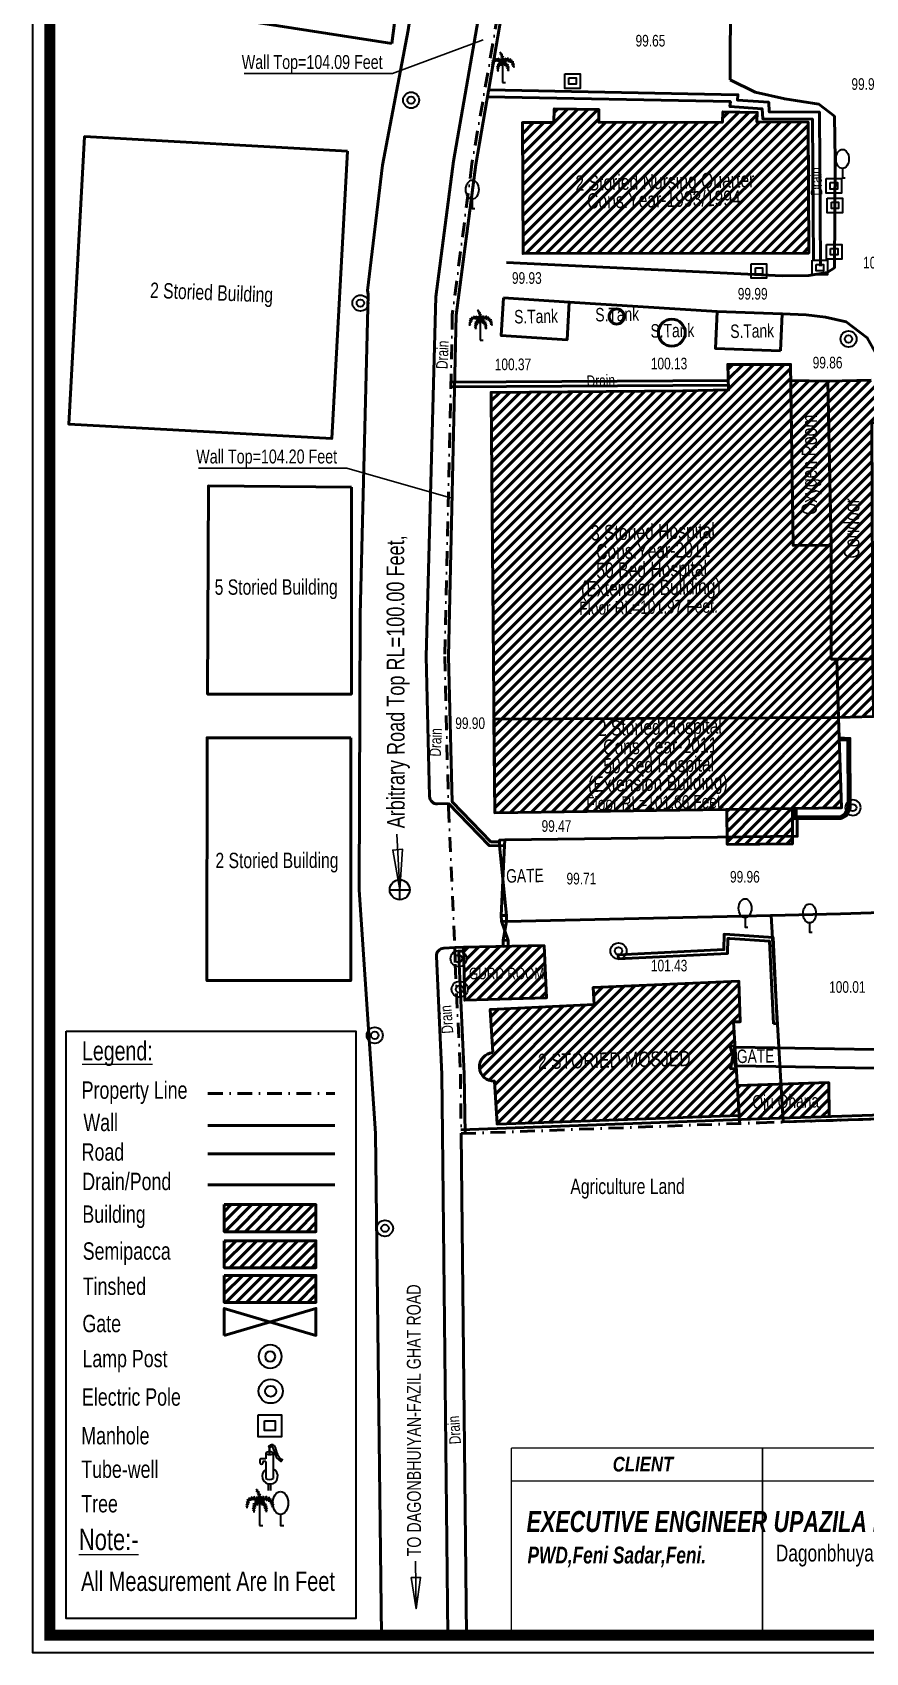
# Model space of a CAD drawing. Header units: inches. Extents: x 2762 to 13259, y 2807 to 10014.
# Drawn here: x 2762 to 4916, y 2807 to 6995 of the extents above; entities that cross this region are included whole.
import ezdxf

# ---------------------------------------------------------------- set-up
doc = ezdxf.new("R2010")
doc.units = ezdxf.units.IN
doc.header["$MEASUREMENT"] = 0
doc.linetypes.add('DASHDOT', pattern=[25.4, 12.7, -6.35, 0, -6.35])
for name, color, linetype, lineweight in [('BUILDING', 211, 'Continuous', 50), ('DRAIN_TANK', 150, 'Continuous', 50), ('EP', 1, 'Continuous', 35), ('Frame_1', 6, 'Continuous', 35), ('Frame_2', 5, 'Continuous', 50), ('Frame_3', 34, 'Continuous', 35), ('Frame_4', 12, 'Continuous', 35), ('GATE', 40, 'Continuous', 50), ('LAMP POST', 210, 'Continuous', 35), ('MANHOLE', 11, 'Continuous', 35), ('PROPERTY LINE', 10, 'Continuous', 50), ('ROAD', 92, 'Continuous', 50), ('SEMI PUCCA', 61, 'Continuous', 50), ('TEXT', 7, 'Continuous', 15), ('TINSHED', 132, 'Continuous', 50), ('TREE', 106, 'Continuous', 35), ('TUBWELP12', 13, 'Continuous', 35), ('WALL', 46, 'Continuous', 50)]:
    doc.layers.add(name, color=color, linetype=linetype, lineweight=lineweight)
doc.layers.add('MSPOINT', color=7, linetype='Continuous')
doc.layers.add('NORT', color=7, linetype='Continuous')
doc.styles.add('MONOTEXT', font='txt')
doc.styles.add('New Text Style', font='swissci.ttf')
doc.styles.add('ROMAN_SIMPLEX', font='swisscli.ttf')

# ---------------------------------------------------------------- blocks, each defined once
blk = doc.blocks.new('A$C0C8E30DC')
at = {"layer": 'TREE'}
blk.add_lwpolyline([(44.3, 64.6), (44.3, 0), (62.8, 0)], dxfattribs=at)
blk.add_ellipse((44.3, 130.5), major_axis=(0, 66), ratio=0.672742, dxfattribs=at)
blk = doc.blocks.new('A$C01564FFC')
at = {"layer": 'TREE'}
for p, q in [((61, 218), (71, 216)), ((80, 204), (62, 228)), ((67, 206), (80, 204)), ((71, 216), (71, 225)), ((80, 204), (82, 214)), ((85, 174), (80, 204)), ((0, 129), (7, 138)), ((1, 144), (12, 151)), ((1, 116), (5, 123)), ((3, 159), (17, 164)), ((7, 138), (3, 109)), ((5, 123), (8, 115)), ((17, 164), (7, 138)), ((7, 138), (13, 128)), ((12, 151), (17, 138)), ((14, 173), (29, 168)), ((41, 173), (17, 164)), ((17, 164), (20, 152)), ((29, 168), (27, 155)), ((29, 180), (41, 173)), ((41, 173), (35, 158)), ((66, 167), (41, 173)), ((41, 118), (53, 126)), ((42, 136), (58, 138)), ((42, 103), (48, 113)), ((54, 170), (45, 156)), ((47, 184), (54, 170)), ((58, 138), (48, 113)), ((48, 113), (55, 103)), ((48, 113), (48, 82)), ((52, 150), (71, 143)), ((53, 126), (59, 113)), ((66, 167), (54, 156)), ((83, 147), (58, 138)), ((58, 138), (63, 124)), ((61, 153), (75, 157)), ((66, 181), (66, 167)), ((83, 147), (66, 167)), ((68, 153), (83, 147)), ((71, 143), (68, 126)), ((71, 196), (83, 189)), ((73, 181), (85, 174)), ((75, 157), (78, 173)), ((75, 170), (84, 161)), ((75, 151), (83, 147)), ((83, 147), (78, 131)), ((83, 147), (80, 157)), ((83, 189), (90, 200)), ((83, 147), (85, 174)), ((83, 147), (102, 167)), ((88, 159), (83, 147)), ((83, 147), (104, 153)), ((83, 147), (98, 152)), ((83, 147), (83, 0)), ((83, 147), (111, 137)), ((89, 130), (83, 147)), ((84, 161), (95, 170)), ((85, 174), (94, 185)), ((93, 179), (93, 157)), ((93, 157), (112, 153)), ((97, 142), (119, 146)), ((105, 125), (97, 142)), ((102, 167), (110, 186)), ((102, 167), (131, 171)), ((116, 154), (102, 167)), ((106, 123), (111, 137)), ((111, 137), (128, 132)), ((111, 137), (124, 112)), ((114, 113), (118, 125)), ((129, 184), (116, 169)), ((116, 169), (132, 155)), ((117, 103), (124, 112)), ((118, 125), (131, 118)), ((124, 112), (133, 105)), ((124, 112), (126, 84)), ((131, 171), (148, 177)), ((131, 171), (154, 157)), ((136, 155), (131, 171)), ((142, 164), (158, 164)), ((144, 148), (142, 164)), ((148, 145), (154, 157)), ((154, 157), (168, 154)), ((154, 157), (164, 136)), ((155, 135), (159, 146)), ((159, 146), (172, 141)), ((159, 126), (164, 136)), ((164, 136), (173, 129)), ((164, 136), (169, 111)), ((164, 115), (166, 123)), ((166, 123), (172, 116)), ((44, 90), (48, 97)), ((48, 97), (52, 89)), ((83, 0), (105, 0)), ((121, 89), (125, 98)), ((125, 98), (129, 89))]:
    blk.add_line(p, q, dxfattribs=at)
blk = doc.blocks.new('A$C523241F9')
at = {"layer": 'EP'}
for radius in [66.6, 30.6]:
    blk.add_circle((66.6, 66.6), radius, dxfattribs=at)
blk = doc.blocks.new('A$C69525F90')
at = {"layer": 'MANHOLE'}
for points in [[(0, 115), (121.4, 115), (121.4, 0), (0, 0)], [(32.2, 82.8), (89.2, 82.8), (89.2, 32.2), (32.2, 32.2)]]:
    blk.add_lwpolyline(points, close=True, dxfattribs=at)
blk = doc.blocks.new('A$C43797EEB')
at = {"layer": 'LAMP POST'}
for major_axis in [(-45.5, 45.5), (-20, 20)]:
    blk.add_ellipse((64, 64.3), major_axis=major_axis, ratio=1, start_param=3.926991, end_param=10.210176, dxfattribs=at)
blk = doc.blocks.new('A$C36661D52')
at = {"layer": 'TUBWELP12'}
for p, q in [((2.91, 18.4), (2.91, 15.57)), ((4.74, 17.63), (4.74, 21.24)), ((4.74, 17.63), (4.87, 17.63)), ((4.87, 17.63), (4.87, 21.19)), ((6.57, 18.4), (6.57, 5.89)), ((2.91, 15.57), (0.31, 15.57)), ((2.91, 14.25), (1.51, 14.25)), ((1.51, 14.25), (1.51, 13.4)), ((2.91, 14.25), (2.91, 5.89)), ((4.08, 3.27), (4.08, 0)), ((5.23, 3.19), (5.23, 0))]:
    blk.add_line(p, q, dxfattribs=at)
for points in [[(2.91, 18.4, -0.20171), (4.74, 19.17, -0.20171)], [(2.91, 18.4, 0.20171), (4.74, 17.63, 0.20171)], [(4.87, 19.17, -0.188588), (6.57, 18.4)], [(4.87, 17.63, 0.188588), (6.57, 18.4)], [(4.88, 22.04, -0.471821), (6.76, 22.3, -0.153), (7.49, 21.04, 0.080075), (9.25, 16.61, 0.193066), (11.1, 15.19), (10.51, 14.19), (8.37, 16.04), (7.3, 18.71), (6.42, 21.35, 0.466022), (5.23, 21.82)], [(0.31, 15.57, 0.260559), (0, 14.77), (0, 13.41)], [(0, 13.41, 0.691907), (1.51, 13.4, 0.220432)]]:
    blk.add_lwpolyline(points, format="xyb", dxfattribs=at)
blk.add_circle((4.89, 21.61), 0.429, dxfattribs=at)
for centre, radius, start, end in [((4.93, 7.03), 3.85, 121.72308, 64.82281), ((4.74, 9.44), 3.99, 242.67603, 297.32397)]:
    blk.add_arc(centre, radius, start, end, dxfattribs=at)

msp = doc.modelspace()

# ---------------------------------------------------------------- hatches: boundary and pattern name
at = {"layer": 'BUILDING'}
h = msp.add_hatch(dxfattribs=at)
h.set_pattern_fill('ANSI31', color=256, scale=150, style=0)
h.paths.add_polyline_path([(4766.9, 6763.3), (4634.8, 6763.6), (4635.4, 6788.3), (4546.8, 6789.9), (4545.5, 6762.8), (4226.2, 6762.4), (4226.3, 6795.7), (4110.5, 6797.9), (4109.6, 6762.2), (4028.4, 6762.1), (4029.9, 6423.5), (4768.4, 6424.7)])
h.paths.add_polyline_path([(4152.3, 6562.7), (4661.9, 6573), (4660.4, 6648.8), (4150.8, 6638.5)], flags=24)
h.paths.add_polyline_path([(4185, 6523), (4629.1, 6531.9), (4627.7, 6600), (4183.6, 6591)], flags=24)
h = msp.add_hatch(dxfattribs=at)
h.set_pattern_fill('ANSI31', color=256, scale=150, style=0)
h.paths.add_polyline_path([(4728.1, 5669), (4721.8, 6137.1), (4559.1, 6136.9), (4561.5, 6071.2), (4443.1, 6068.9), (3947.4, 6064.6), (3947.7, 6049), (3954.9, 5220.2), (4845.2, 5224.7), (4840.9, 5375.3), (4826.7, 5375.4), (4826.4, 5669.6)])
h.paths.add_polyline_path([(3954.9, 5220.2), (3957, 4978.3), (4853.5, 4991), (4845.2, 5224.7)])
h.paths.add_polyline_path([(4726.5, 4917), (4726.9, 4989.2), (4557.2, 4986.8), (4557.7, 4914.9)])
h.paths.add_polyline_path([(4726.4, 4897.5), (4726.5, 4917), (4557.7, 4914.9), (4557.8, 4896.2)])
h.paths.add_polyline_path([(4166.5, 5479.3), (4573.9, 5486.7), (4573, 5540.2), (4165.6, 5532.8)], flags=24)
h.paths.add_polyline_path([(4193.7, 5658.7), (4556, 5666), (4554.5, 5741.8), (4192.2, 5734.5)], flags=24)
h.paths.add_polyline_path([(4209.2, 5621.7), (4536.9, 5628.3), (4535.6, 5690.2), (4208, 5683.6)], flags=24)
h.paths.add_polyline_path([(4168.5, 5514), (4570.6, 5522.2), (4569.1, 5596.7), (4167, 5588.6)], flags=24)
h.paths.add_polyline_path([(4207.8, 5561.7), (4533.5, 5568.3), (4532, 5642.9), (4206.3, 5636.3)], flags=24)
h.paths.add_polyline_path([(4184.5, 4974.2), (4591.9, 4981.6), (4590.9, 5035.1), (4183.5, 5027.7)], flags=9)
h.paths.add_polyline_path([(4210.3, 5153.6), (4573.9, 5160.9), (4572.4, 5236.7), (4208.8, 5229.4)], flags=9)
h.paths.add_polyline_path([(4227.2, 5116.6), (4554.8, 5123.2), (4553.6, 5185.1), (4225.9, 5178.5)], flags=24)
h.paths.add_polyline_path([(4186.4, 5009), (4588.6, 5017.1), (4587.1, 5091.6), (4184.9, 5083.5)], flags=24)
h.paths.add_polyline_path([(4225.7, 5056.7), (4551.4, 5063.3), (4549.9, 5137.8), (4224.2, 5131.2)], flags=24)
h = msp.add_hatch(dxfattribs=at)
h.set_pattern_fill('ANSI31', color=256, scale=150, style=0)
h.paths.add_polyline_path([(4817.6, 6094), (4722.4, 6095.7), (4728.1, 5669), (4826.4, 5669.6)])
h.paths.add_polyline_path([(4812.5, 5735.2), (4812.5, 6025.1), (4736.6, 6025.1), (4736.6, 5735.2)], flags=24)
h = msp.add_hatch(dxfattribs=at)
h.set_pattern_fill('ANSI31', color=256, scale=150, style=0)
h.paths.add_polyline_path([(5506.9, 6112.6), (4951.9, 6096.7), (4952.4, 6093.2), (4953.1, 5986.3), (5369.5, 5998.6), (5512.1, 6003.6)])
h.paths.add_polyline_path([(4931.7, 5985.6), (4953.1, 5986.3), (4952.4, 6093.2), (4951.9, 6096.7), (4929.9, 6096), (4817.6, 6094), (4826.4, 5669.6), (4826.7, 5375.4), (4840.9, 5375.3), (4934.6, 5376.4)])
h.paths.add_polyline_path([(4934.6, 5376.4), (4840.9, 5375.3), (4845.2, 5224.7), (4935.9, 5227.3)])
h.paths.add_polyline_path([(5169, 6025.8), (5309.6, 6025.8), (5309.6, 6072.7), (5169, 6072.7)], flags=24)
h.paths.add_polyline_path([(4910.6, 5625), (4910.6, 5810.5), (4848.7, 5810.5), (4848.7, 5625)], flags=24)
h = msp.add_hatch(dxfattribs=at)
h.set_pattern_fill('ANSI31', color=256, scale=150, style=0)
h.paths.add_polyline_path([(4084.4, 4634.8), (3875.9, 4630.6), (3876.2, 4617.3, -0.228217), (3884, 4601.1, -0.215239), (3877, 4585.5), (3878.2, 4539, -0.243779), (3887, 4522, -0.230713), (3879, 4505.6), (3879.3, 4493.6), (4090.8, 4500)])
h.paths.add_polyline_path([(3882.5, 4539.2), (4090.2, 4539.2), (4090.2, 4586.2), (3882.5, 4586.2)], flags=24)
h = msp.add_hatch(dxfattribs=at)
h.set_pattern_fill('ANSI31', color=256, scale=150, style=0)
h.paths.add_polyline_path([(4565.7, 4374.6), (4577.9, 4376), (4574.2, 4437.6), (4591.4, 4438.1), (4588, 4542.5), (4211, 4526.3), (4213.8, 4482.3), (3945.1, 4469.7), (3951.8, 4358.2, 1), (3956.2, 4284.8), (3962.8, 4173.3), (4588.8, 4195.7), (4581.5, 4317), (4566.5, 4316.6), (4572.6, 4348.4)])
h.paths.add_polyline_path([(4057.5, 4304.1), (4470.1, 4312.4), (4468.8, 4374.4), (4056.2, 4366)], flags=24)
h = msp.add_hatch(dxfattribs=at)
h.set_pattern_fill('ANSI31', color=256, scale=150, style=0)
h.paths.add_polyline_path([(3494.7, 3965.2), (3257.6, 3965.2), (3257.6, 3895.3), (3494.7, 3895.3)])
at = {"layer": 'SEMI PUCCA'}
h = msp.add_hatch(dxfattribs=at)
h.set_pattern_fill('ANSI31', color=256, scale=150, style=0)
h.paths.add_polyline_path([(3494.7, 3802.1), (3494.7, 3872), (3257.6, 3872), (3257.6, 3802.1)])
at = {"layer": 'TINSHED'}
h = msp.add_hatch(dxfattribs=at)
h.set_pattern_fill('ANSI31', color=256, scale=150, style=0)
h.paths.add_polyline_path([(4697, 4277), (4702.1, 4188.9), (4821.8, 4192.7), (4820.1, 4280.8)])
h.paths.add_polyline_path([(4697, 4277), (4584.1, 4273.5), (4588.8, 4195.7), (4588.7, 4195.7), (4589.4, 4185.1), (4641.1, 4187), (4702.1, 4188.9)])
h.paths.add_polyline_path([(4612.2, 4193), (4806.1, 4196.5), (4804.9, 4263.3), (4611, 4259.8)], flags=9)
h = msp.add_hatch(dxfattribs=at)
h.set_pattern_fill('ANSI31', color=256, scale=150, style=0)
h.paths.add_polyline_path([(3257.6, 3782.5), (3257.6, 3712.6), (3494.7, 3712.6), (3494.7, 3782.5)])

# ---------------------------------------------------------------- linework, layer by layer
at = {"layer": 'BUILDING'}
for points in [[(3691.1, 6966.1), (2925.9, 7085.9), (2984.5, 7540.5), (3749.6, 7420.7)], [(4109.6, 6762.2), (4110.5, 6797.9), (4226.3, 6795.7), (4226.2, 6762.4), (4545.5, 6762.8), (4546.8, 6789.9), (4635.4, 6788.3), (4634.8, 6763.6), (4766.9, 6763.3), (4768.4, 6424.7), (4029.9, 6423.5), (4028.4, 6762.1), (4028.4, 6762.1), (4028.4, 6762.1)], [(3576.2, 6688.2), (2896.4, 6725.7), (2855.5, 5982.8), (3535.3, 5945.4)], [(3586.4, 5819.3), (3216.5, 5822.8), (3214.4, 5284.8), (3586.1, 5284.7)], [(3585, 5171.7), (3213.2, 5171.9), (3212.9, 4544.4), (3584.7, 4544.2)], [(3257.6, 3965.2), (3494.7, 3965.2), (3494.7, 3895.3), (3257.6, 3895.3)]]:
    msp.add_lwpolyline(points, close=True, dxfattribs=at)
for points in [[(4929.9, 6096), (4817.6, 6094), (4826.4, 5669.6), (4728.1, 5669), (4721.8, 6137.1), (4559.1, 6136.9), (4561.5, 6071.2), (4443.1, 6068.9), (3947.4, 6064.6), (3947.7, 6049), (3957, 4978.3)], [(4817.6, 6094), (4722.4, 6095.7)], [(7065, 6057.7), (5369.5, 5998.6), (4931.7, 5985.6), (4934.6, 5376.4), (4935.9, 5227.3), (4845.2, 5224.7), (4853.5, 4991), (3957, 4978.3), (3954.9, 5220.2), (4845.2, 5224.7)], [(4826.4, 5669.6), (4826.7, 5375.4), (4840.9, 5375.3)], [(4845.2, 5224.7), (4840.9, 5375.3), (4934.6, 5376.4)], [(4726.9, 4989.2), (4726.4, 4897.5), (4557.8, 4896.2), (4557.2, 4986.8)], [(3875.9, 4630.6), (4084.4, 4634.8), (4090.8, 4500), (3879.3, 4493.6), (3875.9, 4630.6)]]:
    msp.add_lwpolyline(points, dxfattribs=at)
msp.add_lwpolyline([(3951.8, 4358.2), (3945.1, 4469.7), (4213.8, 4482.3), (4211, 4526.3), (4588, 4542.5), (4591.4, 4438.1), (4574.2, 4437.6), (4588.8, 4195.7), (3962.8, 4173.3), (3956.2, 4284.8, -1)], format="xyb", close=True, dxfattribs=at)
at = {"layer": 'DRAIN_TANK'}
for points in [[(4780.8, 6404.1), (4778.2, 6771.2), (4649.8, 6771.9), (4648.1, 6797.8), (4564.6, 6803.6), (4565.9, 6816.2), (3938, 6828.3)], [(4798.9, 6391.2), (4796.1, 6789.1), (4666.7, 6789.8), (4665.1, 6814.7), (4584.4, 6820.3), (4585.7, 6833.8), (3941.1, 6846.3)], [(3979.4, 6309), (4149.5, 6297.9), (4143.7, 6200.6), (3973.6, 6211.7), (3979.4, 6309)], [(4695.3, 6172.5), (4699.5, 6267.9), (4531.7, 6273.5), (4527.5, 6178.2), (4695.3, 6172.5)], [(4561, 6083.4), (3843.1, 6079)], [(4560.6, 6095.4), (3843.4, 6091)], [(3870, 4148.7), (3883.4, 2852.4)], [(3215.5, 4016.8), (3543.7, 4016.8)]]:
    msp.add_lwpolyline(points, dxfattribs=at)
for centre, radius in [((4272, 6260.8), 19.5), ((4414.6, 6219), 34.8)]:
    msp.add_circle(centre, radius, dxfattribs=at)
at = {"layer": 'Frame_1', "lineweight": 30, "flags": 128}
msp.add_lwpolyline([(7950.9, 10014), (2761.6, 10014), (2761.6, 2807.4), (7950.9, 2807.4)], close=True, dxfattribs=at)
at = {"layer": 'Frame_2', "lineweight": 53, "const_width": 27.8}
msp.add_lwpolyline([(2806.6, 2852.4), (2806.6, 9968.9), (7905.8, 9968.9), (7905.8, 2852.4)], close=True, dxfattribs=at)
msp.add_lwpolyline([(2806.6, 2852.4), (2806.6, 9968.9), (7905.8, 9968.9), (7905.8, 2852.4)], close=True, dxfattribs=at)
at = {"layer": 'Frame_2', "flags": 128}
msp.add_lwpolyline([(7905.8, 9968.9), (2806.6, 9968.9), (2806.6, 2852.4), (7905.8, 2852.4)], close=True, dxfattribs=at)
at = {"layer": 'Frame_2', "color": 5, "flags": 128}
msp.add_lwpolyline([(7905.8, 9968.9), (2806.6, 9968.9), (2806.6, 2852.4), (7905.8, 2852.4)], close=True, dxfattribs=at)
at = {"layer": 'Frame_3', "lineweight": 30, "const_width": 3.76}
for points in [[(7905.8, 3336.3), (3999.6, 3336.3)], [(3999.6, 2852.4), (3999.6, 3336.3)], [(4648.9, 2852.4), (4648.9, 3336.3)], [(7905.8, 3250.8), (3999.6, 3250.8)]]:
    msp.add_lwpolyline(points, dxfattribs=at)
at = {"layer": 'Frame_4'}
for points in [[(3685.4, 4779.2), (3711.2, 4779.2), (3737.1, 4779.2)], [(3711.2, 4753.3), (3711.2, 4779.2), (3711.2, 4805)]]:
    msp.add_lwpolyline(points, dxfattribs=at)
msp.add_lwpolyline([(2849.1, 4413.4), (3597.9, 4413.4), (3597.9, 2895.7), (2849.1, 2895.7)], close=True, dxfattribs=at)
msp.add_circle((3711.2, 4779.2), 25.8, dxfattribs=at)
at = {"layer": 'GATE'}
for points in [[(3969, 4892.6), (3969.2, 4907.3), (3982.6, 4907.9), (3982.4, 4893.2), (3969, 4892.6)], [(3973.7, 4712.8), (3982.4, 4893.2), (3969, 4892.6), (3987, 4712.2)], [(3973.9, 4698), (3973.7, 4712.8), (3987, 4712.2), (3987.2, 4697.4), (3973.9, 4698)], [(3978.3, 4648.7), (3987.2, 4697.4), (3973.9, 4698), (3991.6, 4648.1)], [(3978.5, 4632.7), (3978.3, 4648.7), (3991.6, 4648.1), (3991.9, 4633), (3978.5, 4632.7)], [(4580.9, 4317), (4566.5, 4316.6), (4577.9, 4376), (4565.7, 4374.6), (4580.9, 4317)], [(3257.6, 3627.1), (3494.7, 3697), (3494.7, 3627.1), (3257.6, 3697), (3257.6, 3627.1)]]:
    msp.add_lwpolyline(points, dxfattribs=at)
at = {"layer": 'MSPOINT'}
for p in [(3942.6, 4893.3), (3969, 4892.6)]:
    msp.add_point(p, dxfattribs=at)
at = {"layer": 'NORT'}
for points in [[(3308.9, 6888.5), (3692.3, 6888.5), (3926.6, 6976)], [(3191.4, 5868.9), (3574.8, 5868.9), (3842.3, 5792.1)], [(3703.6, 4922.9), (3711.2, 4779.2), (3693.2, 4881.5), (3718.6, 4883.7), (3711.2, 4779.2)], [(3751.9, 3044), (3753.3, 2920.6), (3740.8, 3001.2), (3765.1, 3001.6), (3753.3, 2920.6)]]:
    msp.add_lwpolyline(points, dxfattribs=at)
at = {"layer": 'PROPERTY LINE', "linetype": 'DASHDOT', "ltscale": 3}
for points in [[(3964.8, 7041.4), (3897.9, 6655.4), (3847.2, 6264.9), (3827.5, 5382.1), (3837.3, 4991), (3853.5, 4629.6), (3854.6, 4587.2), (3868.2, 4302.6), (3870, 4148.7), (4641.4, 4177), (5120, 4192.2), (5559.2, 4208), (5570, 3988.1), (6854.8, 4058.2), (7833.6, 4084.5), (7774.7, 5031.4), (7663.2, 6667.9), (7637.9, 7047.9)], [(3215.5, 4252.5), (3543.7, 4252.5)]]:
    msp.add_lwpolyline(points, dxfattribs=at)
at = {"layer": 'PROPERTY LINE'}
msp.add_lwpolyline([(7794.4, 4714.2), (7409.1, 4703.3), (7406.4, 4800.6), (4850.6, 4716.8), (4671.4, 4712.8), (4702.7, 4178.9), (5120, 4192.2), (5559.2, 4208), (5570, 3988.1), (6854.8, 4058.2), (7833.6, 4084.5)], close=True, dxfattribs=at)
at = {"layer": 'ROAD'}
for points in [[(3582.7, 9058.3), (3998.4, 9011), (3998.4, 9011), (3957.8, 8632.6), (3900.4, 8174.7), (3836.4, 7752.9), (3796.3, 7465.6), (3744.8, 7083.4), (3732.8, 7000.7), (3667.1, 6652), (3627.7, 6328.1), (3629.3, 6318.6), (3608.7, 5489.3), (3606.7, 4778.6), (3649, 4149.3), (3663.8, 2852.4)], [(4582.6, 8129.6), (4567.7, 7563.4), (4565.8, 6872.3)], [(3987.5, 6400.7), (4699.8, 6365.6), (4768.7, 6366.6), (4816.2, 6374.4), (4834.8, 6386.9), (4837.1, 6666.8), (4834.8, 6778.6), (4834.8, 6778.6), (4794.7, 6809.3), (4706.6, 6823.2), (4630.5, 6840.7), (4565.8, 6872.3)], [(4149.5, 6297.9), (4531.7, 6273.5)], [(4699.5, 6267.9), (4762.1, 6265.1), (4811.6, 6259.2), (4865.5, 6246.7)], [(4952.4, 6093.2), (4942.5, 6164.6), (4919.7, 6206), (4865.5, 6246.7)], [(3982.6, 4907.9), (3982.6, 4907.9), (4738.9, 4917.2), (4738.8, 4962.8)], [(4702.7, 4178.9), (4671.4, 4712.8), (4850.6, 4716.8), (7406.4, 4800.6), (7409.1, 4703.3), (7794.4, 4714.2)], [(4671.4, 4712.8), (3987.2, 4697.4)], [(4578.1, 4372.1), (5194.9, 4361.8)], [(4581, 4324), (5194.1, 4313.8)], [(3822, 4148.1), (3835.4, 2852.4)], [(3215.5, 4096.7), (3543.7, 4096.7)]]:
    msp.add_lwpolyline(points, dxfattribs=at)
for points in [[(4146.9, 8888.9), (3952.8, 7348.4), (3917.3, 7048.3), (3850.4, 6662.6), (3804.9, 6311.9), (3779.5, 5382), (3788.5, 5020.4, 0.41701), (3809.2, 5000.9), (3837, 5001.9)], [(3853.5, 4629.6), (3825.2, 4628.2, 0.412753), (3806.2, 4607.3), (3820.2, 4301.2), (3822, 4148.1)]]:
    msp.add_lwpolyline(points, format="xyb", dxfattribs=at)
at = {"layer": 'SEMI PUCCA'}
msp.add_lwpolyline([(3257.6, 3872), (3494.7, 3872), (3494.7, 3802.1), (3257.6, 3802.1)], close=True, dxfattribs=at)
at = {"layer": 'TINSHED'}
for points in [[(4584.1, 4273.5), (4820.1, 4280.8), (4821.8, 4192.7)], [(4588.7, 4195.7), (4590, 4175.1)]]:
    msp.add_lwpolyline(points, dxfattribs=at)
msp.add_lwpolyline([(3257.6, 3782.5), (3494.7, 3782.5), (3494.7, 3712.6), (3257.6, 3712.6)], close=True, dxfattribs=at)
at = {"layer": 'WALL'}
for points in [[(4641.1, 4187), (5119.7, 4202.2), (5568.7, 4218.3), (5579.5, 3998.7), (6854.4, 4068.2), (7823, 4094.2), (7764.7, 5030.8), (7653.2, 6667.2), (7627.9, 7046.6), (7625.6, 7058.3), (7632.4, 8319.5), (7633.6, 8614.2), (7634.9, 8993.7), (6767, 8958.5), (5309.3, 8904.6), (4921.7, 8889.9), (4203.3, 8866.6)], [(4203.3, 8866.6), (4010.4, 7341.4), (3974.7, 7039.9), (3907.8, 6653.9), (3857.2, 6264.1), (3837.5, 5382.1), (3846.9, 5006), (3947, 4903.2), (3969.3, 4902.6)], [(4731.2, 4989.2), (4731.4, 4962.7), (4851.6, 4963.7), (4865.8, 4971.4), (4875.3, 4991.2), (4874.9, 5170.5), (4847.1, 5171.8)], [(4736.2, 4989.3), (4736.4, 4967.7), (4850.3, 4968.7), (4862, 4975), (4870.3, 4992.3), (4869.9, 5165.7), (4846.8, 5166.8)], [(3837, 5001.9), (3942.6, 4893.3), (3969, 4892.6)], [(3875.9, 4630.6), (3853.5, 4629.6)], [(3876.1, 4620.6), (3863.8, 4620.1), (3864.6, 4587.5), (3878.2, 4302.9), (3880, 4149)], [(3215.5, 4169.6), (3543.7, 4169.6)], [(4641.1, 4187), (3869.6, 4158.7)]]:
    msp.add_lwpolyline(points, dxfattribs=at)
msp.add_lwpolyline([(4677.2, 4432.9), (4666.8, 4646.6), (4564.2, 4653.3), (4559.5, 4653.5), (4558.9, 4614.7), (4276.4, 4600.9), (4275.9, 4610.8), (4549.1, 4624.3), (4549.7, 4664), (4564.8, 4663.3), (4676.4, 4656), (4687.2, 4433.4)], close=True, dxfattribs=at)

# ---------------------------------------------------------------- block references
at = {"layer": 'EP'}
for p, xscale, yscale, zscale in [((3719.7, 6799.2), 0.3119999999998981, 0.3119999999998981, 0.3120000000000001), ((3588.7, 6274.7), 0.3119999999998981, 0.3119999999998981, 0.3120000000000001), ((4850.8, 6181.9), 0.3119999999998981, 0.3119999999998981, 0.3120000000000001), ((3842.5, 4580.3), 0.3119999999998981, 0.3119999999998981, 0.3120000000000001), ((4256.1, 4600.2), 0.3119999999998981, 0.3119999999998981, 0.3120000000000001), ((3845.4, 4501.2), 0.3119999999998981, 0.3119999999998981, 0.3120000000000001), ((3625.8, 4382.1), 0.3119999999998981, 0.3119999999998981, 0.3120000000000001), ((3652.3, 3883.3), 0.3119999999998981, 0.3119999999998981, 0.3120000000000001), ((3346.4, 3451.8), 0.4679999999998472, 0.4679999999998472, 0.4680000000000001)]:
    msp.add_blockref('A$C523241F9', p, dxfattribs=dict(at, xscale=xscale, yscale=yscale, zscale=zscale))
at = {"layer": 'LAMP POST'}
for p, xscale, yscale, zscale in [((4862.9, 4971.3), 0.3119999999998981, 0.3119999999998981, 0.3120000000000001), ((3346.5, 3542.7), 0.4679999999998472, 0.4679999999998472, 0.4680000000000001)]:
    msp.add_blockref('A$C43797EEB', p, dxfattribs=dict(at, xscale=xscale, yscale=yscale, zscale=zscale))
at = {"layer": 'MANHOLE'}
for name, p, xscale, yscale, zscale in [('A$C01564FFC', (3948.3, 6865.9), 0.343199999999797, 0.343199999999797, 0.3432000000000001), ('A$C69525F90', (4138.2, 6850.5), 0.3276000000005297, 0.3276000000005297, 0.3276000000000001), ('A$C69525F90', (4813.8, 6579.7), 0.3276000000005297, 0.3276000000005297, 0.3276000000000001), ('A$C69525F90', (4816.5, 6529.1), 0.3276000000005297, 0.3276000000005297, 0.3276000000000001), ('A$C69525F90', (4814.7, 6409.3), 0.3276000000005297, 0.3276000000005297, 0.3276000000000001), ('A$C69525F90', (4620, 6359.7), 0.3276000000005297, 0.3276000000005297, 0.3276000000000001), ('A$C69525F90', (4777.1, 6368.5), 0.3276000000005297, 0.3276000000005297, 0.3276000000000001), ('A$C01564FFC', (3890.9, 6199.6), 0.343199999999797, 0.343199999999797, 0.3432000000000001), ('A$C69525F90', (3345.6, 3365.4), 0.4914000000007945, 0.4914000000007945, 0.4914000000000001), ('A$C01564FFC', (3314.3, 3136.1), 0.4118399999997564, 0.4118400000003248, 0.41184)]:
    msp.add_blockref(name, p, dxfattribs=dict(at, xscale=xscale, yscale=yscale, zscale=zscale))
at = {"layer": 'PROPERTY LINE'}
for p, xscale, yscale, zscale in [((4839.2, 6619.2), 0.373744799922747, 0.3737447997727941, 0.3737448000000002), ((3882.2, 6540), 0.373744799922747, 0.3737447997727941, 0.3737448000000002), ((4587.4, 4682.5), 0.373744799922747, 0.3737447997727941, 0.3737448000000002), ((4754.2, 4669.1), 0.373744799922747, 0.3737447997727941, 0.3737448000000002), ((3383.2, 3135.5), 0.4484937599074783, 0.4484937597273984, 0.4484937600000002)]:
    msp.add_blockref('A$C0C8E30DC', p, dxfattribs=dict(at, xscale=xscale, yscale=yscale, zscale=zscale))
at = {"layer": 'TUBWELP12', "xscale": 5.25930284880252, "yscale": 5.259302848798711, "zscale": 5.259302848800002}
msp.add_blockref('A$C36661D52', (3349.7, 3226.5), dxfattribs=at)

# ---------------------------------------------------------------- texts
at = {"layer": 'TEXT', "style": 'ROMAN_SIMPLEX'}
for s, height, p in [('99.65', 30, (4320.9, 6958.7)), ('Wall Top=104.09 Feet', 36, (3302.8, 6900.6)), ('99.90', 30, (4879, 6846.7)), ('100.00', 30, (4909.1, 6385.1)), ('99.93', 30, (4001.3, 6345.3)), ('99.99', 30, (4585.2, 6304.6)), ('99.86', 30, (4778.8, 6126.7)), ('100.37', 30, (3956.9, 6122.1)), ('100.13', 30, (4360.4, 6124.2)), ('Wall Top=104.20 Feet', 36, (3185.2, 5881)), ('99.90', 30, (3854.8, 5194.6)), ('99.47', 30, (4077.9, 4928.8)), ('99.71', 30, (4142.4, 4793)), ('99.96', 30, (4565, 4797.7)), ('GURD ROOM', 30, (3890.3, 4547.7)), ('101.43', 30, (4360.6, 4568.2)), ('100.01', 30, (4821.3, 4512.8))]:
    msp.add_text(s, height=height, dxfattribs=at).set_placement(p)
for s, height, rotation, p in [('2 Storied Nursing Quarter', 39.6, 1.1586, (4165.8, 6585.7)), ('Drain', 30, 92.6409, (4804.2, 6573.8)), ('Cons.Year-1993/1994', 39.6, 1.1586, (4196, 6539.5)), ('2 Storied Building', 39.6, 357.7376, (3065.1, 6309.2)), ('S.Tank', 34.8, 1.0374, (4217.2, 6247.9)), ('S.Tank', 34.8, 1.0374, (4007.4, 6242.7)), ('S.Tank', 34.8, 1.0374, (4359.9, 6206)), ('S.Tank', 34.8, 1.0374, (4566.1, 6205)), ('Drain', 30, 87.7741, (3835, 6124.5)), ('Drain', 30, 2.6409, (4195.1, 6078.2)), ('Oxygen Room', 39.6, 90.0041, (4789.7, 5747.9)), ('Coridoor', 39.6, 90.0041, (4899.4, 5635.3)), ('3 Storied Hospital', 39.6, 1.1586, (4205.9, 5681.6)), ('Arbitrary Road Top RL=100.00 Feet,', 45.6, 90.111, (3724, 4937.9)), ('Cons.Year-2011', 39.6, 1.1586, (4219.3, 5633)), ('50 Bed Hospital', 39.6, 1.1586, (4219.7, 5584.5)), ('5 Storied Building', 39.6, 0.111, (3232.8, 5541.6)), ('(Extension Building)', 39.6, 1.1586, (4180.4, 5536.8)), ('Floor RL=101.97 Feet.', 34.8, 1.0374, (4175.6, 5489.1)), ('Drain', 30, 87.7741, (3817.3, 5122.8)), ('2 Storied Hospital', 39.6, 1.1586, (4223.8, 5176.6)), ('Cons.Year-2011', 39.6, 1.1586, (4237.3, 5127.9)), ('50 Bed Hospital', 39.6, 1.1586, (4237.7, 5079.4)), ('(Extension Building)', 39.6, 1.1586, (4198.4, 5031.7)), ('Floor RL=101.86 Feet.', 34.8, 1.0374, (4193.6, 4984)), ('2 Storied Building', 39.6, 0.111, (3234.8, 4835)), ('GATE', 34.8, 1.0374, (3986.6, 4797.2)), ('Drain', 30, 93.9531, (3849.8, 4408.2)), ('2 STORIED MOSJED', 39.6, 1.1586, (4068.9, 4315.5)), ('GATE', 34.8, 1.0374, (4583, 4331)), ('Oju Ohana', 34.8, 1.0374, (4623, 4213.3)), ('Agriculture Land', 39.6, 0.111, (4152.4, 3992.5)), ('TO DAGONBHUIYAN-FAZIL GHAT ROAD  ', 36, 90.0597, (3766.2, 3055.9)), ('Drain', 30, 93.9531, (3869.6, 3347))]:
    msp.add_text(s, height=height, rotation=rotation, dxfattribs=at).set_placement(p)
at = {"layer": 'TEXT', "attachment_point": 1, "style": 'ROMAN_SIMPLEX'}
for s, insert, char_height, width in [('{\\L\\C12;Legend:}', (2889.9, 4387.5), 49.255, 654.031), ('Property Line', (2889, 4283.7), 44.86, 453.435), ('Wall', (2893.5, 4200.2), 44.86, 453.435), ('Road ', (2889, 4123.8), 44.86, 460.854), ('Drain/Pond', (2890.6, 4047.7), 44.86, 460.854), ('Building', (2890.8, 3963.1), 44.86, 460.854), ('Semipacca', (2891.8, 3867.8), 44.86, 460.854), ('Tinshed', (2891.8, 3776.8), 44.86, 460.854), ('Gate', (2891, 3680.4), 44.86, 459.794), ('Lamp Post', (2891, 3589.9), 44.86, 459.794), ('Electric Pole', (2889.9, 3490.5), 44.86, 465.093), ('Manhole', (2888, 3390.5), 44.86, 465.093), ('Tube-well', (2888, 3303.8), 44.86, 465.093), ('Tree', (2888, 3214.7), 44.86, 465.093), ('{\\L\\C12;Note:-}', (2881.8, 3127.5), 55.23, 733.366), ('{\\fSwis721 LtCn BT|b1|i1|c0|p34;PWD,Feni Sadar,Feni.}', (4041.5, 3081.3), 43.579, 1046.166), ('Dagonbhuyan,Feni.', (4683.5, 3086.5), 43.579, 1046.166), ('All Measurement Are In Feet', (2887.4, 3017), 50.302, 725.384)]:
    msp.add_mtext(s, dxfattribs=dict(at, insert=insert, char_height=char_height, width=width))
at = {"layer": 'TEXT', "lineweight": 0, "insert": (4261.8, 3313.4), "char_height": 37.842, "attachment_point": 1, "style": 'New Text Style'}
msp.add_mtext('{\\fSwis721 Cn BT|b1|i1|c0|p34;\\C173;CLIENT}', dxfattribs=at)
at = {"layer": 'TEXT', "color": 7, "ltscale": 8, "char_height": 54.31, "width": 778.108, "attachment_point": 1, "style": 'MONOTEXT'}
for s, insert in [('\\pt3591;{\\fSwis721 LtCn BT|b1|i1|c0|p34;\\C194;EXECUTIVE ENGINEER}', (4039.2, 3173.5, 409.8)), ('\\pt3591;{\\fSwis721 LtCn BT|b1|i1|c0|p34;\\C194;UPAZILA HEALTH COMPLEX}', (4677.6, 3173.5, 409.8))]:
    msp.add_mtext(s, dxfattribs=dict(at, insert=insert))

doc.saveas('drawing.dxf')
